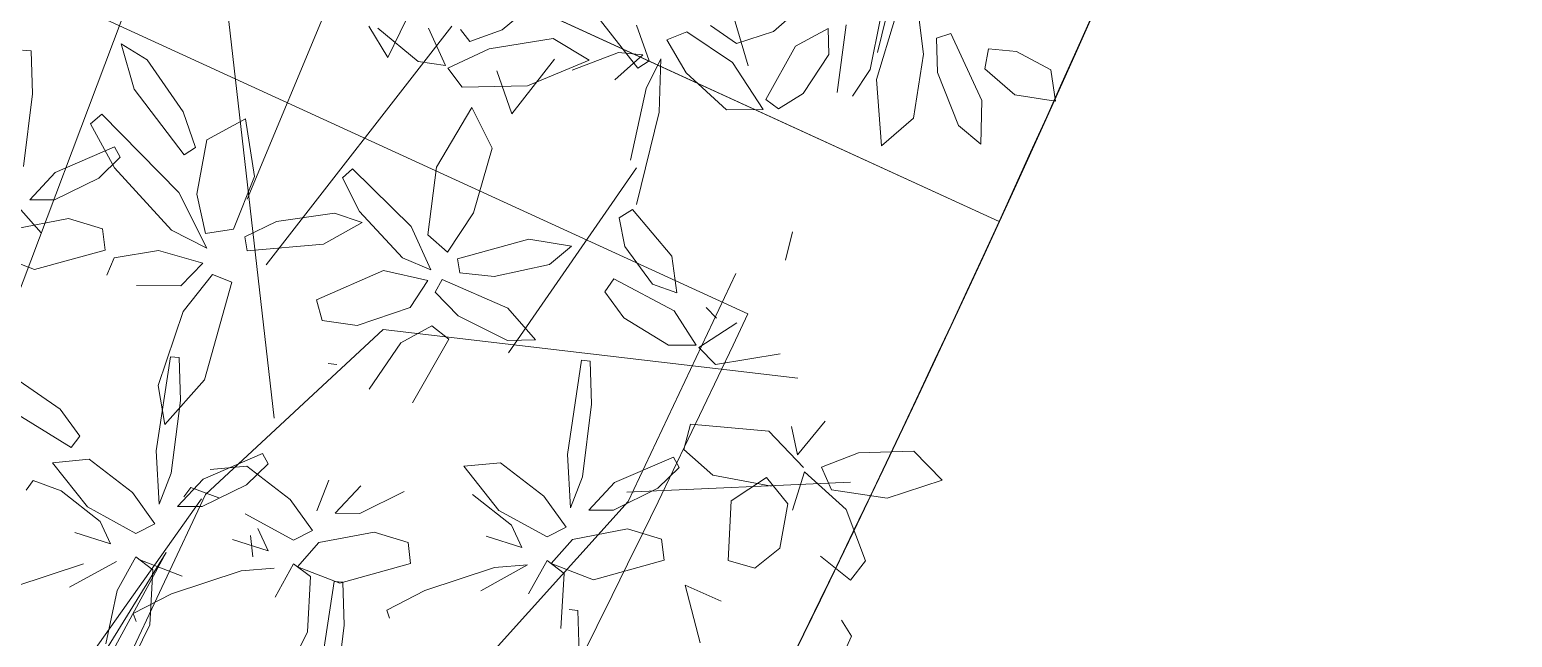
# Model space of a CAD drawing. Header units: millimetres. Extents: x 4980 to 19099, y 3891 to 5773.
# Drawn here: x 8095.77 to 8135.05, y 4416.18 to 4432.29 of the extents above; entities that cross this region are included whole.
import ezdxf

# ---------------------------------------------------------------- set-up
doc = ezdxf.new("R2010")
doc.units = ezdxf.units.MM
for name, color, linetype, lineweight in [('no3_ahşap gorunus on kalın', 34, 'Continuous', 20), ('no3_paslanmaz gorunus on', 163, 'Continuous', 18), ('no3_ölçü tefriş', 252, 'Continuous', 0), ('PLAN YAZI', 4, 'Continuous', 9)]:
    doc.layers.add(name, color=color, linetype=linetype, lineweight=lineweight)

# ---------------------------------------------------------------- blocks, each defined once
blk = doc.blocks.new('p34')
at = {"color": 44}
for p, q in [((1694.436, -14137.067), (1688.808, -14122.302)), ((1685.654, -14135.103), (1687.026, -14122.623)), ((1686.342, -14129.293), (1684.107, -14123.977)), ((1691.802, -14130.168), (1697.552, -14123.652)), ((1685.85, -14131.036), (1680.9, -14124.728)), ((1679.44, -14133.399), (1676.031, -14128.502)), ((1676.283, -14137.346), (1673.404, -14131.319)), ((1682.755, -14132.766), (1671.775, -14134.094)), ((1687.482, -14137.116), (1682.755, -14132.766)), ((1676.318, -14137.098), (1670.396, -14136.858)), ((1682.842, -14144.569), (1676.283, -14137.346)), ((1691.114, -14144.782), (1687.482, -14137.116)), ((1692.508, -14144.125), (1687.589, -14137.234)), ((1691.944, -14144.122), (1688.533, -14138.654)), ((1688.533, -14138.654), (1691.834, -14144.693)), ((1687.725, -14160.227), (1689.649, -14167.77)), ((1694.76, -14162.265), (1693.074, -14168.117))]:
    blk.add_line(p, q, dxfattribs=at)
at = {"color": 68}
for p, q in [((1679.573, -14124.831), (1678.405, -14123.875)), ((1682.866, -14124.778), (1681.801, -14125.667)), ((1677.269, -14125.649), (1678.225, -14125.068)), ((1678.225, -14125.068), (1679.922, -14125.339)), ((1680.433, -14125.139), (1679.573, -14124.831)), ((1680.671, -14124.82), (1680.433, -14125.139)), ((1681.074, -14125.768), (1681.519, -14124.785)), ((1688.976, -14125.589), (1689.667, -14125.164)), ((1689.667, -14125.164), (1689.325, -14126.37)), ((1679.922, -14125.339), (1681.012, -14125.841)), ((1692.049, -14125.343), (1692.018, -14126.48)), ((1692.278, -14125.317), (1692.049, -14125.343)), ((1678.903, -14126.316), (1677.269, -14125.649)), ((1681.012, -14125.841), (1680.639, -14126.347)), ((1681.801, -14125.667), (1681.074, -14125.768)), ((1688.029, -14126.973), (1688.976, -14125.589)), ((1680.639, -14126.347), (1678.903, -14126.316)), ((1689.325, -14126.37), (1688.013, -14128.112)), ((1692.018, -14126.48), (1692.27, -14128.408)), ((1680.385, -14126.889), (1679.849, -14127.968)), ((1681.324, -14128.47), (1680.385, -14126.889)), ((1687.712, -14127.922), (1688.029, -14126.973)), ((1688.155, -14129.106), (1690.188, -14127.026)), ((1690.188, -14127.026), (1690.491, -14127.284)), ((1686.147, -14128.698), (1686.38, -14127.164)), ((1686.38, -14127.164), (1687.41, -14127.715)), ((1690.491, -14127.284), (1689.854, -14128.445)), ((1687.41, -14127.715), (1687.674, -14129.158)), ((1688.013, -14128.112), (1687.712, -14127.922)), ((1691.425, -14128.564), (1689.852, -14127.893)), ((1679.849, -14127.968), (1680.352, -14129.678)), ((1681.564, -14130.257), (1681.324, -14128.47)), ((1682.001, -14130.04), (1683.549, -14128.504)), ((1683.549, -14128.504), (1683.82, -14128.736)), ((1686.713, -14130.086), (1686.147, -14128.698)), ((1692.105, -14129.288), (1691.425, -14128.564)), ((1683.82, -14128.736), (1683.369, -14129.629)), ((1687.417, -14130.585), (1688.155, -14129.106)), ((1687.674, -14129.158), (1687.45, -14130.202)), ((1675.098, -14130.847), (1676.139, -14129.606)), ((1676.139, -14129.606), (1676.493, -14129.832)), ((1676.493, -14129.832), (1676.343, -14130.589)), ((1680.352, -14129.678), (1681.042, -14130.723)), ((1683.369, -14129.629), (1682.233, -14130.863)), ((1684.031, -14129.676), (1683.299, -14129.929)), ((1685.572, -14129.886), (1684.031, -14129.676)), ((1686.415, -14130.294), (1685.572, -14129.886)), ((1681.042, -14130.723), (1681.564, -14130.257)), ((1681.489, -14131.185), (1682.001, -14130.04)), ((1683.299, -14129.929), (1684.331, -14130.496)), ((1687.45, -14130.202), (1686.713, -14130.086)), ((1677.758, -14130.572), (1678.887, -14130.385)), ((1678.339, -14131.055), (1677.758, -14130.572)), ((1678.887, -14130.385), (1680.781, -14130.901)), ((1684.331, -14130.496), (1686.349, -14130.665)), ((1686.349, -14130.665), (1686.415, -14130.294)), ((1679.813, -14131.374), (1678.339, -14131.055)), ((1680.781, -14130.901), (1680.717, -14131.273)), ((1682.233, -14130.863), (1681.489, -14131.185)), ((1679.451, -14132.209), (1681.192, -14131.446)), ((1680.717, -14131.273), (1679.813, -14131.374)), ((1681.192, -14131.446), (1681.376, -14131.775)), ((1681.564, -14131.465), (1682.739, -14131.196)), ((1682.739, -14131.196), (1684.522, -14131.968)), ((1681.376, -14131.775), (1680.764, -14132.41)), ((1682.039, -14132.18), (1681.564, -14131.465)), ((1678.724, -14133.05), (1679.451, -14132.209)), ((1683.445, -14132.658), (1682.039, -14132.18)), ((1684.522, -14131.968), (1684.374, -14132.515)), ((1680.764, -14132.41), (1679.462, -14133.069)), ((1684.374, -14132.515), (1683.445, -14132.658)), ((1681.018, -14133.025), (1681.463, -14132.675)), ((1681.985, -14134.71), (1681.018, -14133.025)), ((1681.463, -14132.675), (1682.293, -14133.116)), ((1679.462, -14133.069), (1678.724, -14133.05)), ((1682.293, -14133.116), (1683.135, -14134.34))]:
    blk.add_line(p, q, dxfattribs=at)
at = {"color": 66}
for p, q in [((1689.852, -14127.893), (1689.702, -14128.17)), ((1689.702, -14128.17), (1690.272, -14128.717)), ((1689.854, -14128.445), (1688.351, -14130.104)), ((1690.272, -14128.717), (1691.453, -14129.294)), ((1691.453, -14129.294), (1692.105, -14129.288)), ((1690.18, -14130.065), (1691.078, -14129.79)), ((1691.078, -14129.79), (1692.539, -14130.062)), ((1672.087, -14130.966), (1671.902, -14130.222)), ((1688.351, -14130.104), (1687.417, -14130.585)), ((1690.112, -14130.628), (1690.18, -14130.065)), ((1676.343, -14130.589), (1675.616, -14131.594)), ((1688.696, -14130.645), (1687.526, -14130.988)), ((1689.872, -14130.835), (1688.696, -14130.645)), ((1691.987, -14131.136), (1690.112, -14130.628)), ((1674.972, -14131.821), (1675.098, -14130.847)), ((1687.526, -14130.988), (1688.114, -14131.581)), ((1690.074, -14131.295), (1689.872, -14130.835)), ((1693.111, -14130.701), (1691.987, -14131.136)), ((1675.044, -14132.3), (1676.639, -14131.445)), ((1676.639, -14131.445), (1676.878, -14131.79)), ((1686.764, -14131.488), (1687.271, -14131.287)), ((1687.271, -14131.287), (1688.052, -14132.266)), ((1675.616, -14131.594), (1674.972, -14131.821)), ((1676.878, -14131.79), (1676.379, -14132.479)), ((1687.498, -14134.079), (1686.764, -14131.488)), ((1688.114, -14131.581), (1689.287, -14131.57)), ((1674.2, -14132.216), (1673.92, -14132.499)), ((1673.386, -14132.626), (1674.396, -14133.275)), ((1674.467, -14133.211), (1675.044, -14132.3)), ((1676.379, -14132.479), (1675.201, -14133.212)), ((1688.052, -14132.266), (1688.726, -14134.221)), ((1674.396, -14133.275), (1673.956, -14133.724)), ((1675.201, -14133.212), (1674.467, -14133.211)), ((1673.956, -14133.724), (1672.241, -14133.452)), ((1677.272, -14133.626), (1677.241, -14134.764)), ((1677.501, -14133.601), (1677.272, -14133.626)), ((1677.89, -14136.095), (1677.501, -14133.601)), ((1684.219, -14133.661), (1683.99, -14133.686)), ((1688.166, -14133.487), (1688.136, -14134.625)), ((1688.395, -14133.462), (1688.166, -14133.487)), ((1688.785, -14135.956), (1688.395, -14133.462)), ((1688.549, -14135.256), (1687.498, -14134.079)), ((1688.726, -14134.221), (1688.549, -14135.256)), ((1677.241, -14134.764), (1677.493, -14136.692)), ((1688.136, -14134.625), (1688.387, -14136.553)), ((1671.792, -14136.131), (1671.058, -14135.243)), ((1671.951, -14135.381), (1671.792, -14136.131)), ((1672.554, -14135.503), (1674.621, -14135.305)), ((1674.621, -14135.305), (1674.8, -14135.974)), ((1671.638, -14136.465), (1672.554, -14135.503)), ((1670.178, -14136.083), (1671.155, -14136.461)), ((1674.8, -14135.974), (1674.036, -14136.66)), ((1677.814, -14137.507), (1677.89, -14136.095)), ((1671.155, -14136.461), (1670.892, -14137.062)), ((1675.075, -14136.176), (1674.925, -14136.453)), ((1674.925, -14136.453), (1675.495, -14137.001)), ((1676.648, -14136.847), (1675.075, -14136.176)), ((1679.661, -14136.312), (1678.517, -14137.197)), ((1680.634, -14136.398), (1679.661, -14136.312)), ((1679.714, -14137.573), (1680.634, -14136.398)), ((1670.508, -14137.585), (1671.613, -14136.585)), ((1671.613, -14136.585), (1671.927, -14137.595)), ((1672.054, -14137.426), (1672.614, -14136.724)), ((1674.036, -14136.66), (1672.481, -14136.956)), ((1672.614, -14136.724), (1673.558, -14137.339)), ((1677.328, -14137.572), (1676.648, -14136.847)), ((1677.493, -14136.692), (1677.814, -14137.507)), ((1673.558, -14137.339), (1673.639, -14138.924)), ((1675.495, -14137.001), (1676.676, -14137.578)), ((1678.517, -14137.197), (1677.929, -14138.025)), ((1680.409, -14137.146), (1679.38, -14137.964)), ((1672.267, -14138.604), (1672.054, -14137.426)), ((1676.676, -14137.578), (1677.328, -14137.572)), ((1678.433, -14138.281), (1679.714, -14137.573)), ((1675.403, -14138.349), (1676.301, -14138.074)), ((1676.301, -14138.074), (1677.762, -14138.346)), ((1677.929, -14138.025), (1678.433, -14138.281)), ((1679.38, -14137.964), (1679.105, -14138.555)), ((1675.335, -14138.911), (1675.403, -14138.349)), ((1677.762, -14138.346), (1678.334, -14138.985)), ((1679.105, -14138.555), (1680.052, -14138.253)), ((1677.21, -14139.42), (1675.335, -14138.911)), ((1678.437, -14138.902), (1677.989, -14139.247)), ((1678.932, -14139.79), (1678.437, -14138.902)), ((1673.639, -14138.924), (1672.934, -14139.129)), ((1678.334, -14138.985), (1677.21, -14139.42)), ((1677.989, -14139.247), (1678.078, -14140.708)), ((1679.829, -14139.082), (1678.955, -14139.021)), ((1678.955, -14139.021), (1680.196, -14139.698)), ((1673.828, -14140.004), (1674.787, -14139.573)), ((1674.787, -14139.573), (1674.396, -14141.103)), ((1677.63, -14140.231), (1677.599, -14141.368)), ((1677.859, -14140.206), (1677.63, -14140.231))]:
    blk.add_line(p, q, dxfattribs=at)
at = {"color": 64}
for p, q in [((1691.321, -14134.842), (1692.515, -14134.003)), ((1690.806, -14135.558), (1691.321, -14134.842)), ((1692.648, -14134.852), (1691.036, -14135.857)), ((1691.036, -14135.857), (1690.806, -14135.558)), ((1667.963, -14136.813), (1668.711, -14136.044)), ((1668.711, -14136.044), (1670.178, -14136.083)), ((1685.969, -14136.037), (1685.82, -14136.314)), ((1687.543, -14136.708), (1685.969, -14136.037)), ((1688.709, -14137.368), (1688.785, -14135.956)), ((1686.38, -14136.372), (1685.235, -14137.256)), ((1685.82, -14136.314), (1686.39, -14136.862)), ((1687.352, -14136.458), (1686.38, -14136.372)), ((1688.387, -14136.553), (1688.709, -14137.368)), ((1690.556, -14136.173), (1689.412, -14137.057)), ((1691.529, -14136.259), (1690.556, -14136.173)), ((1690.608, -14137.433), (1691.529, -14136.259)), ((1669.418, -14137.287), (1667.963, -14136.813)), ((1684.046, -14137.631), (1683.366, -14136.907)), ((1684.211, -14136.752), (1684.532, -14137.567)), ((1686.39, -14136.862), (1687.571, -14137.439)), ((1687.867, -14136.927), (1687.127, -14137.206)), ((1688.223, -14137.432), (1687.543, -14136.708)), ((1688.052, -14137.181), (1687.867, -14136.927)), ((1692.043, -14136.728), (1691.304, -14137.007)), ((1692.229, -14136.982), (1692.043, -14136.728)), ((1670.892, -14137.062), (1669.418, -14137.287)), ((1682.213, -14137.061), (1683.394, -14137.637)), ((1685.235, -14137.256), (1684.647, -14138.085)), ((1689.412, -14137.057), (1688.823, -14137.886)), ((1691.304, -14137.007), (1690.275, -14137.825)), ((1670.004, -14138.943), (1670.508, -14137.585)), ((1683.394, -14137.637), (1684.046, -14137.631)), ((1685.151, -14138.341), (1686.432, -14137.632)), ((1687.571, -14137.439), (1688.223, -14137.432)), ((1689.328, -14138.142), (1690.608, -14137.433)), ((1682.121, -14138.409), (1683.019, -14138.134)), ((1683.019, -14138.134), (1684.48, -14138.406)), ((1684.647, -14138.085), (1685.151, -14138.341)), ((1686.098, -14138.024), (1685.823, -14138.615)), ((1688.823, -14137.886), (1689.328, -14138.142)), ((1690.275, -14137.825), (1690, -14138.416)), ((1690, -14138.416), (1690.946, -14138.114)), ((1682.053, -14138.971), (1682.121, -14138.409)), ((1684.48, -14138.406), (1685.052, -14139.045)), ((1685.823, -14138.615), (1686.77, -14138.313)), ((1686.23, -14138.772), (1686.297, -14138.21)), ((1671.196, -14138.819), (1670.402, -14139.461)), ((1672.934, -14139.129), (1672.267, -14138.604)), ((1689.228, -14138.846), (1688.105, -14139.281)), ((1689.332, -14138.763), (1688.884, -14139.108)), ((1689.827, -14139.65), (1689.332, -14138.763)), ((1689.849, -14138.882), (1691.091, -14139.558)), ((1670.402, -14139.461), (1670.004, -14138.943)), ((1681.677, -14139.685), (1679.829, -14139.082)), ((1683.928, -14139.48), (1682.053, -14138.971)), ((1685.052, -14139.045), (1683.928, -14139.48)), ((1685.155, -14138.962), (1684.708, -14139.307)), ((1684.708, -14139.307), (1684.796, -14140.768)), ((1685.65, -14139.849), (1685.155, -14138.962)), ((1686.547, -14139.142), (1685.673, -14139.081)), ((1688.396, -14139.744), (1686.547, -14139.142)), ((1688.884, -14139.108), (1688.973, -14140.569)), ((1692.572, -14139.545), (1690.723, -14138.943)), ((1682.691, -14140.201), (1681.677, -14139.685)), ((1683.85, -14139.46), (1683.819, -14140.597)), ((1684.079, -14139.435), (1683.85, -14139.46)), ((1684.468, -14141.929), (1684.079, -14139.435)), ((1690.133, -14141.064), (1689.827, -14139.65)), ((1689.409, -14140.261), (1688.396, -14139.744)), ((1682.615, -14140.419), (1682.691, -14140.201)), ((1689.333, -14140.479), (1689.409, -14140.261)), ((1670.648, -14140.517), (1670.379, -14140.941)), ((1683.819, -14140.597), (1684.07, -14142.525)), ((1684.796, -14140.768), (1685.46, -14142.104)), ((1688.973, -14140.569), (1689.637, -14141.905)), ((1670.379, -14140.941), (1670.877, -14142.023))]:
    blk.add_line(p, q, dxfattribs=at)
at = {"color": 60}
for p, q in [((1688.43, -14167.825), (1688.57, -14166.633)), ((1692.402, -14167.207), (1691.835, -14166.715)), ((1697.33, -14166.443), (1695.994, -14168.167)), ((1701.96, -14166.516), (1702.617, -14167.856)), ((1689.167, -14166.832), (1689.674, -14168.492)), ((1689.837, -14168.224), (1689.564, -14166.864)), ((1690.473, -14167.037), (1690.715, -14168.83)), ((1690.934, -14167.82), (1690.946, -14167.137)), ((1690.946, -14167.137), (1691.815, -14167.596)), ((1694.067, -14167.043), (1693.38, -14167.52)), ((1695.696, -14167.972), (1696.027, -14167.028)), ((1702.617, -14167.856), (1703.117, -14167.017)), ((1686.89, -14169.062), (1687.704, -14167.274)), ((1687.704, -14167.274), (1688.081, -14167.402)), ((1688.081, -14167.402), (1688.055, -14168.315)), ((1693.38, -14167.52), (1692.402, -14167.207)), ((1694.697, -14167.203), (1693.486, -14168.025)), ((1695.223, -14167.412), (1694.697, -14167.203)), ((1694.712, -14168.291), (1695.223, -14167.412)), ((1685.059, -14168.255), (1685.959, -14167.761)), ((1685.959, -14167.761), (1686.706, -14167.688)), ((1686.706, -14167.688), (1686.801, -14168.219)), ((1688.697, -14169.523), (1688.43, -14167.825)), ((1691.62, -14168.853), (1690.934, -14167.82)), ((1691.815, -14167.596), (1692.612, -14169.006)), ((1695.778, -14168.701), (1695.384, -14167.918)), ((1695.384, -14167.918), (1695.436, -14169.331)), ((1695.994, -14168.167), (1695.696, -14167.972)), ((1696.511, -14167.745), (1695.862, -14167.81)), ((1695.862, -14167.81), (1696.605, -14168.47)), ((1697.739, -14168.213), (1696.511, -14167.745)), ((1698.205, -14167.912), (1699.341, -14169.358)), ((1684.932, -14169.081), (1685.059, -14168.255)), ((1686.801, -14168.219), (1686.008, -14168.908)), ((1688.055, -14168.315), (1687.507, -14169.721)), ((1690.308, -14168.933), (1689.837, -14168.224)), ((1693.486, -14168.025), (1692.676, -14169.277)), ((1693.652, -14169.275), (1694.712, -14168.291)), ((1699.341, -14169.358), (1699.733, -14168.218)), ((1689.674, -14168.492), (1689.545, -14170.252)), ((1696.202, -14170.599), (1695.778, -14168.701)), ((1686.008, -14168.908), (1684.932, -14169.081)), ((1686.92, -14170.213), (1686.89, -14169.062)), ((1692.277, -14169.258), (1691.62, -14168.853)), ((1692.612, -14169.006), (1692.277, -14169.258)), ((1689.545, -14170.252), (1688.697, -14169.523)), ((1692.676, -14169.277), (1693.652, -14169.275)), ((1695.436, -14169.331), (1696.049, -14171.78)), ((1687.507, -14169.721), (1686.92, -14170.213))]:
    blk.add_line(p, q, dxfattribs=at)

msp = doc.modelspace()

# ---------------------------------------------------------------- linework, layer by layer
at = {"layer": 'no3_ahşap gorunus on kalın', "elevation": -0.527}
for points in [[(8159.438, 4550.083, -0.065215), (8121.453, 4427.206), (8089.639, 4441.798, 0.065201), (8124.94, 4555.991), (8159.438, 4550.083)], [(8121.453, 4427.206, -0.065201), (8053.107, 4318.254), (8026.124, 4340.545, 0.065175), (8089.639, 4441.798), (8121.453, 4427.206)]]:
    msp.add_lwpolyline(points, format="xyb", dxfattribs=at)
msp.add_lwpolyline([(8114.8, 4424.756, -0.060082), (8052.417, 4325.309), (8033.142, 4341.233, 0.059783), (8092.075, 4435.18)], format="xyb", close=True, dxfattribs=at)
at = {"layer": 'no3_ahşap gorunus on kalın'}
for radius, start in [(460.24, 292.24163), (495.24, 290.59517)]:
    msp.add_arc((7671.303, 4633.672, -0.527), radius, start, 350.28285, dxfattribs=at)
at = {"layer": 'no3_paslanmaz gorunus on'}
msp.add_line((8121.453, 4427.206, -0.527), (8089.639, 4441.798, -0.527), dxfattribs=at)
msp.add_point((8121.453, 4427.206, -0.527), dxfattribs=at)
at = {"layer": 'PLAN YAZI', "color": 154}
for radius, start, end in [(495.24, 290.59517, 350.25481), (588.235, 287.226616, 350.254812)]:
    msp.add_arc((7671.303, 4633.672, -0.527), radius, start, end, dxfattribs=at)

# ---------------------------------------------------------------- block references
at = {"layer": 'no3_ölçü tefriş', "xscale": -1, "rotation": 0.2328300535295913}
for p in [(9750.292, 18606.207), (9730.449, 18563.826)]:
    msp.add_blockref('p34', p, dxfattribs=at)

doc.saveas('drawing.dxf')
